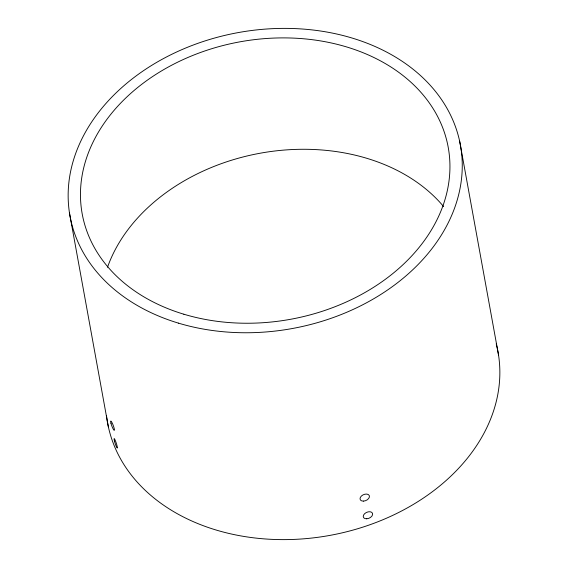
<?xml version="1.0" encoding="UTF-8"?>
<svg xmlns="http://www.w3.org/2000/svg" width="568" height="568" viewBox="0 0 568 568"><rect width="100%" height="100%" fill="white"/><g stroke="black" fill="none" stroke-linecap="round" stroke-linejoin="round"><path stroke-width="0.85" d="M459.64 141.191L498.534 355.085M69.466 212.915L108.36 426.809M496.219 343.796A198.417 150.428 -10.3 0 1 330.541 535.276A198.417 150.428 -10.3 0 1 106.535 415.946M107.515 267.244A186.013 141.02 -10.3 0 1 260.556 153.147A186.013 141.02 -10.3 0 1 443.644 206.624M178.423 323.128A198.417 150.428 -10.3 0 0 461.812 155.426A198.417 150.428 -10.3 0 0 155.369 63.147A198.417 150.428 -10.3 0 0 178.423 323.128M183.847 314.218A186.013 141.02 -10.3 0 0 449.522 156.995A186.013 141.02 -10.3 0 0 162.235 70.489A186.013 141.02 -10.3 0 0 183.847 314.218M111.001 423.494A4.963 0.76 69.3 0 0 114.253 430.331A4.963 0.76 69.3 0 0 112.308 423.224A4.963 0.76 69.3 0 0 111.001 423.494M363.52 501.118A4.963 3.181 -23.9 0 0 369.292 495.623A4.963 3.181 -23.9 0 0 361.404 496.027A4.963 3.181 -23.9 0 0 363.52 501.118M114.424 440.96A4.963 0.582 71.8 0 0 117.257 448.06A4.963 0.582 71.8 0 0 115.51 441.016A4.963 0.582 71.8 0 0 114.424 440.96M366.729 518.783A4.963 3.181 -23.9 0 0 372.501 513.287A4.963 3.181 -23.9 0 0 364.613 513.692A4.963 3.181 -23.9 0 0 366.729 518.783"/></g></svg>
